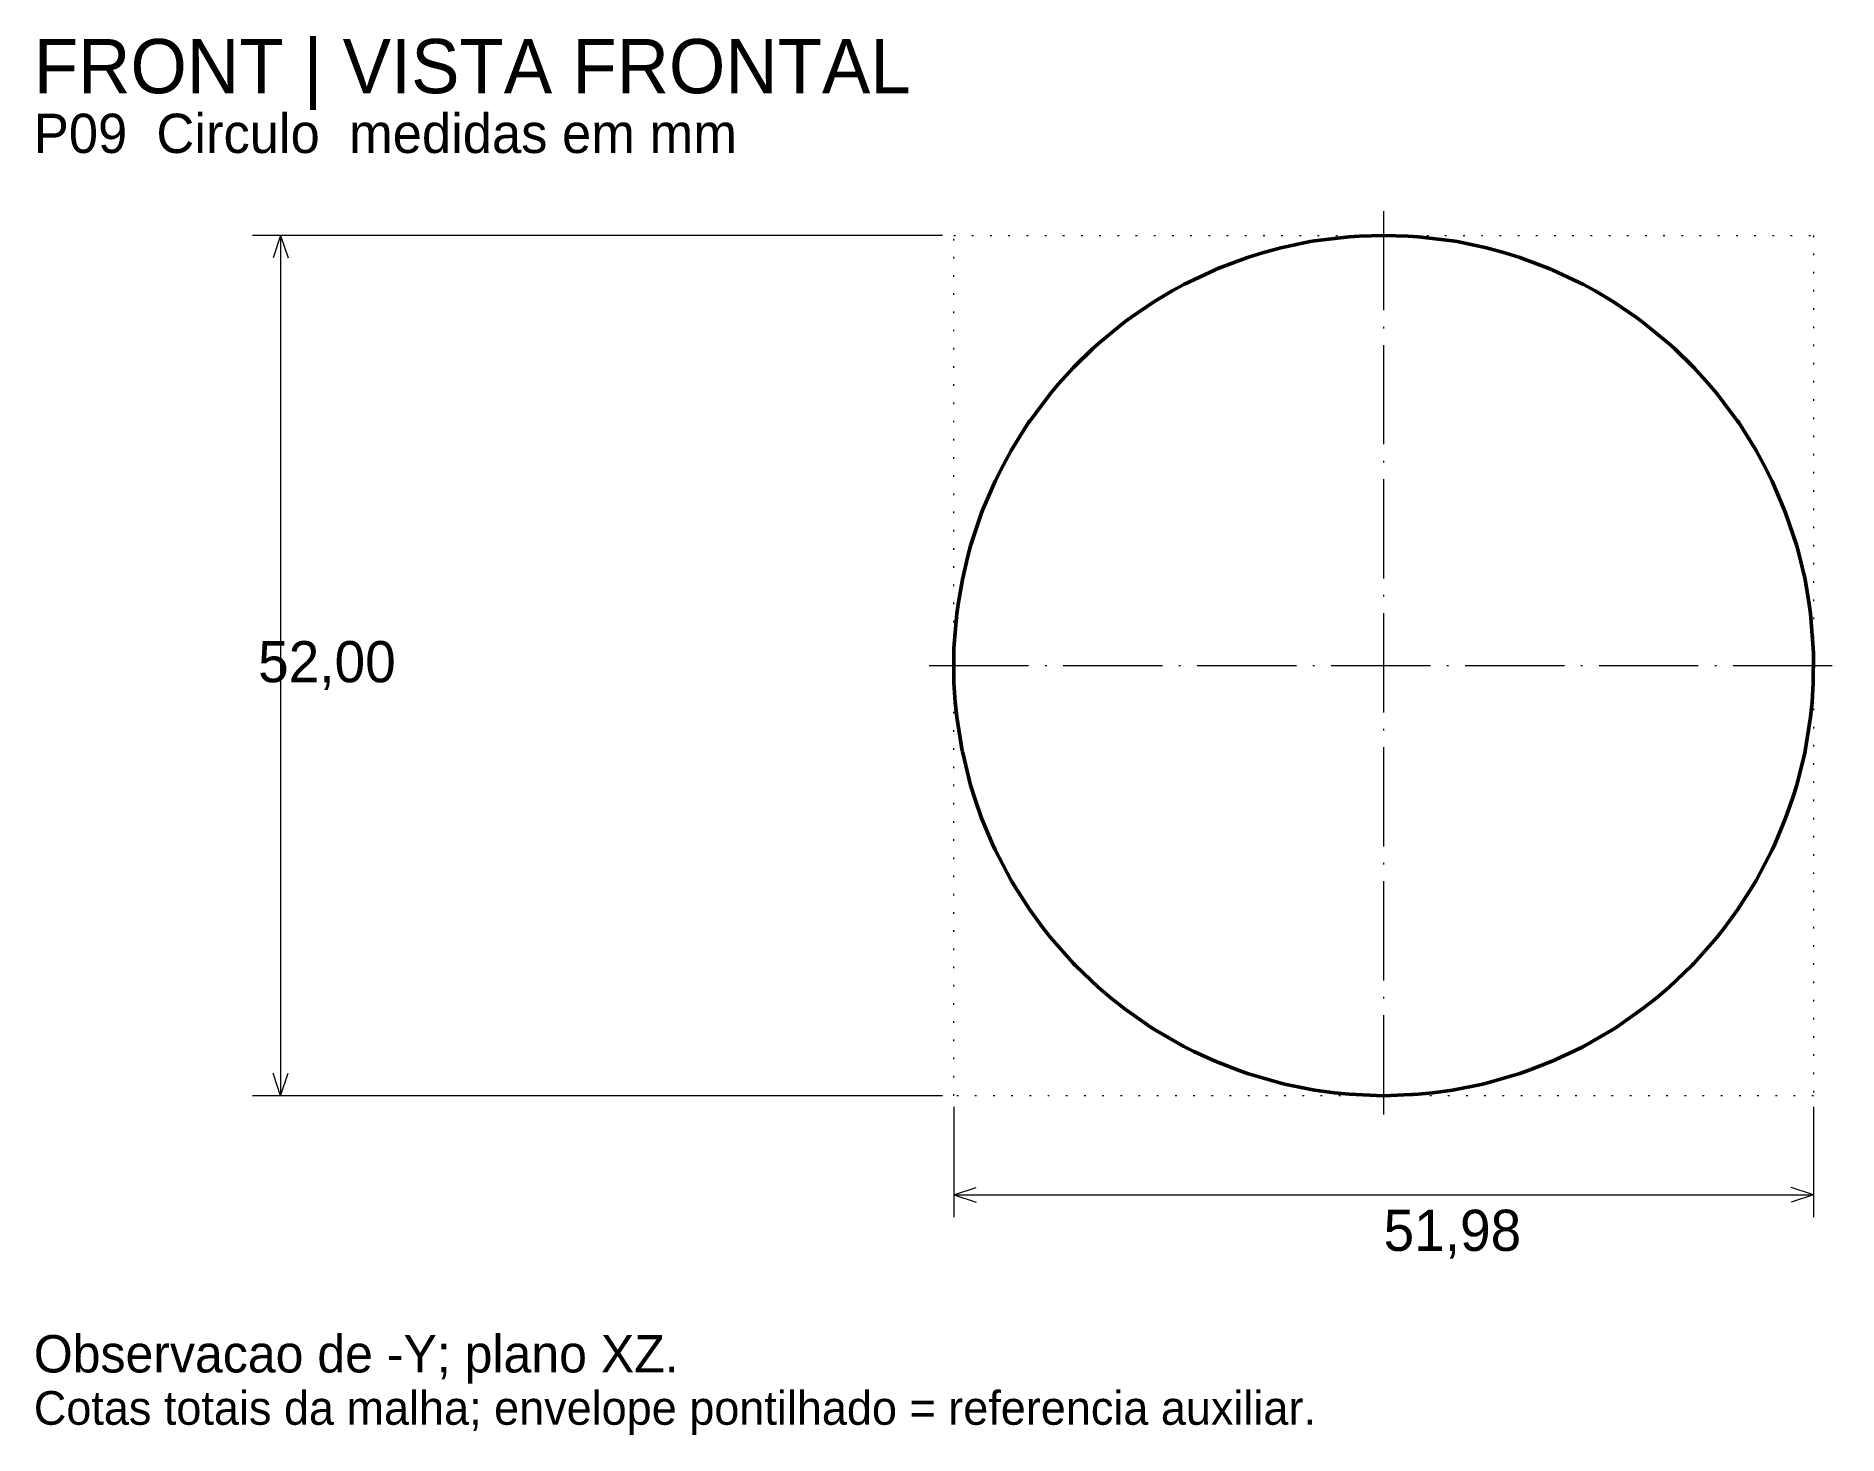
# Model space of a CAD drawing. Header units: millimetres. Extents: x 4 to 113, y 2 to 86.
import ezdxf

# ---------------------------------------------------------------- set-up
doc = ezdxf.new("R2010")
doc.units = ezdxf.units.MM
doc.linetypes.add('CENTER', pattern=[8, 6, -1, 0, -1])
doc.linetypes.add('DOTTED', pattern=[1, 0, -1])
for name, color, linetype, lineweight in [('AXIS', 4, 'CENTER', 18), ('REFERENCE', 8, 'DOTTED', 13), ('TEXT', 7, 'CONTINUOUS', 18), ('THIN', 7, 'CONTINUOUS', 18), ('VISIBLE', 7, 'CONTINUOUS', 50)]:
    doc.layers.add(name, color=color, linetype=linetype, lineweight=lineweight)

msp = doc.modelspace()

# ---------------------------------------------------------------- linework, layer by layer
at = {"layer": 'AXIS'}
for p, q in [((85.91, 75.51), (85.91, 20.57)), ((58.44, 48.04), (113.38, 48.04))]:
    msp.add_line(p, q, dxfattribs=at)
at = {"layer": 'REFERENCE'}
for p, q in [((59.92, 74.04), (111.9, 74.04)), ((59.92, 22.04), (59.92, 74.04)), ((111.9, 74.04), (111.9, 22.04)), ((111.9, 22.04), (59.92, 22.04))]:
    msp.add_line(p, q, dxfattribs=at)
at = {"layer": 'THIN'}
for p, q in [((59.25, 74.04), (17.52, 74.04)), ((19.22, 74.04), (18.77, 72.69)), ((19.22, 74.04), (19.22, 22.04)), ((19.22, 74.04), (19.67, 72.69)), ((19.22, 22.04), (18.77, 23.4)), ((19.22, 22.04), (19.67, 23.4)), ((59.25, 22.04), (17.52, 22.04)), ((59.92, 21.37), (59.92, 14.7)), ((111.9, 21.37), (111.9, 14.7)), ((59.92, 16.05), (61.28, 16.5)), ((111.9, 16.05), (110.55, 16.5)), ((59.92, 16.05), (111.9, 16.05)), ((59.92, 16.05), (61.28, 15.6)), ((111.9, 16.05), (110.55, 15.6))]:
    msp.add_line(p, q, dxfattribs=at)
at = {"layer": 'VISIBLE'}
for p, q in [((78.59, 72.99), (79.69, 73.29)), ((79.69, 73.29), (81.48, 73.66)), ((81.48, 73.66), (81.74, 73.71)), ((81.74, 73.71), (83.82, 73.96)), ((83.82, 73.96), (84.43, 74)), ((84.43, 74), (85.91, 74.04)), ((85.91, 74.04), (87.4, 74)), ((87.4, 74), (88.01, 73.96)), ((88.01, 73.96), (90.08, 73.71)), ((90.08, 73.71), (90.35, 73.66)), ((90.35, 73.66), (92.14, 73.29)), ((92.14, 73.29), (93.24, 72.99)), ((73.83, 71.07), (75.72, 71.96)), ((75.72, 71.96), (75.79, 71.99)), ((75.79, 71.99), (77.68, 72.71)), ((77.68, 72.71), (78.59, 72.99)), ((93.24, 72.99), (94.15, 72.71)), ((94.15, 72.71), (96.03, 71.99)), ((96.03, 71.99), (96.1, 71.96)), ((96.1, 71.96), (98, 71.07)), ((73.13, 70.68), (73.83, 71.07)), ((98, 71.07), (98.7, 70.68)), ((70.63, 69.08), (72.02, 70.02)), ((72.02, 70.02), (73.13, 70.68)), ((98.7, 70.68), (99.81, 70.02)), ((99.81, 70.02), (101.2, 69.08)), ((68.67, 67.5), (70.29, 68.83)), ((70.29, 68.83), (70.63, 69.08)), ((101.2, 69.08), (101.53, 68.83)), ((101.53, 68.83), (103.15, 67.5)), ((67.16, 66.05), (68.33, 67.2)), ((68.33, 67.2), (68.67, 67.5)), ((103.15, 67.5), (103.49, 67.2)), ((103.49, 67.2), (104.66, 66.05)), ((66.26, 65.07), (67.16, 66.05)), ((104.66, 66.05), (105.56, 65.07)), ((64.52, 62.81), (65.77, 64.49)), ((65.77, 64.49), (66.26, 65.07)), ((105.56, 65.07), (106.05, 64.49)), ((106.05, 64.49), (107.31, 62.81)), ((63.4, 61.04), (64.45, 62.72)), ((64.45, 62.72), (64.52, 62.81)), ((107.31, 62.81), (107.38, 62.72)), ((107.38, 62.72), (108.43, 61.04)), ((62.92, 60.18), (63.4, 61.04)), ((108.43, 61.04), (108.91, 60.18)), ((62.42, 59.19), (62.92, 60.18)), ((108.91, 60.18), (109.4, 59.19)), ((61.68, 57.48), (62.42, 59.19)), ((109.4, 59.19), (110.14, 57.48)), ((60.94, 55.28), (61.6, 57.26)), ((61.6, 57.26), (61.68, 57.48)), ((110.14, 57.48), (110.22, 57.26)), ((110.22, 57.26), (110.89, 55.28)), ((60.44, 53.24), (60.77, 54.65)), ((60.77, 54.65), (60.94, 55.28)), ((110.89, 55.28), (111.06, 54.65)), ((111.06, 54.65), (111.39, 53.24)), ((60.18, 51.74), (60.44, 53.24)), ((111.39, 53.24), (111.65, 51.74)), ((60.1, 51.18), (60.18, 51.74)), ((111.65, 51.74), (111.72, 51.18)), ((59.93, 49.09), (60.1, 51.18)), ((111.72, 51.18), (111.89, 49.09)), ((59.92, 48.79), (59.93, 49.09)), ((111.89, 49.09), (111.9, 48.79)), ((59.92, 48.79), (59.93, 47)), ((111.89, 47), (111.9, 48.79)), ((59.93, 47), (60.01, 45.82)), ((111.82, 45.82), (111.89, 47)), ((60.01, 45.82), (60.1, 44.91)), ((111.72, 44.91), (111.82, 45.82)), ((60.1, 44.91), (60.43, 42.88)), ((111.4, 42.88), (111.72, 44.91)), ((60.43, 42.88), (60.44, 42.84)), ((60.44, 42.84), (60.94, 40.81)), ((110.89, 40.81), (111.39, 42.84)), ((111.39, 42.84), (111.4, 42.88)), ((60.94, 40.81), (61.19, 40.01)), ((110.64, 40.01), (110.89, 40.81)), ((61.19, 40.01), (61.6, 38.82)), ((110.22, 38.82), (110.64, 40.01)), ((61.6, 38.82), (62.26, 37.24)), ((109.56, 37.24), (110.22, 38.82)), ((62.26, 37.24), (62.42, 36.9)), ((109.4, 36.9), (109.56, 37.24)), ((62.42, 36.9), (63.4, 35.04)), ((108.43, 35.04), (109.4, 36.9)), ((63.4, 35.04), (63.65, 34.62)), ((108.18, 34.62), (108.43, 35.04)), ((63.65, 34.62), (64.52, 33.27)), ((107.31, 33.27), (108.18, 34.62)), ((64.52, 33.27), (65.32, 32.17)), ((106.5, 32.17), (107.31, 33.27)), ((65.32, 32.17), (65.77, 31.6)), ((65.77, 31.6), (67.16, 30.03)), ((104.66, 30.03), (106.05, 31.6)), ((106.05, 31.6), (106.5, 32.17)), ((67.16, 30.03), (67.27, 29.92)), ((67.27, 29.92), (68.67, 28.58)), ((103.15, 28.58), (104.56, 29.92)), ((104.56, 29.92), (104.66, 30.03)), ((68.67, 28.58), (69.45, 27.92)), ((102.37, 27.92), (103.15, 28.58)), ((69.45, 27.92), (70.29, 27.26)), ((70.29, 27.26), (71.86, 26.17)), ((99.97, 26.17), (101.53, 27.26)), ((101.53, 27.26), (102.37, 27.92)), ((71.86, 26.17), (72.02, 26.07)), ((99.81, 26.07), (99.97, 26.17)), ((72.02, 26.07), (73.83, 25.02)), ((98, 25.02), (99.81, 26.07)), ((73.83, 25.02), (74.44, 24.71)), ((74.44, 24.71), (75.72, 24.12)), ((75.72, 24.12), (77.18, 23.56)), ((94.65, 23.56), (96.1, 24.12)), ((96.1, 24.12), (97.38, 24.71)), ((97.38, 24.71), (98, 25.02)), ((77.18, 23.56), (77.68, 23.38)), ((77.68, 23.38), (79.69, 22.8)), ((92.14, 22.8), (94.15, 23.38)), ((94.15, 23.38), (94.65, 23.56)), ((79.69, 22.8), (80.02, 22.72)), ((80.02, 22.72), (81.74, 22.38)), ((81.74, 22.38), (82.95, 22.21)), ((82.95, 22.21), (83.82, 22.13)), ((83.82, 22.13), (85.91, 22.04)), ((85.91, 22.04), (88.01, 22.13)), ((88.01, 22.13), (88.88, 22.21)), ((88.88, 22.21), (90.08, 22.38)), ((90.08, 22.38), (91.8, 22.72)), ((91.8, 22.72), (92.14, 22.8))]:
    msp.add_line(p, q, dxfattribs=at)

# ---------------------------------------------------------------- texts
at = {"layer": 'TEXT'}
for s, height, p in [('FRONT | VISTA FRONTAL', 3.2783, (4.3, 82.63)), ('P09  Circulo  medidas em mm', 2.3739, (4.3, 79.02)), ('52,00', 2.487, (17.86, 47.03)), ('51,98', 2.487, (85.91, 12.66)), ('Observacao de -Y; plano XZ.', 2.2609, (4.3, 5.31)), ('Cotas totais da malha; envelope pontilhado = referencia auxiliar.', 2.0348, (4.3, 2.15))]:
    msp.add_text(s, height=height, dxfattribs=at).set_placement(p)

doc.saveas('drawing.dxf')
